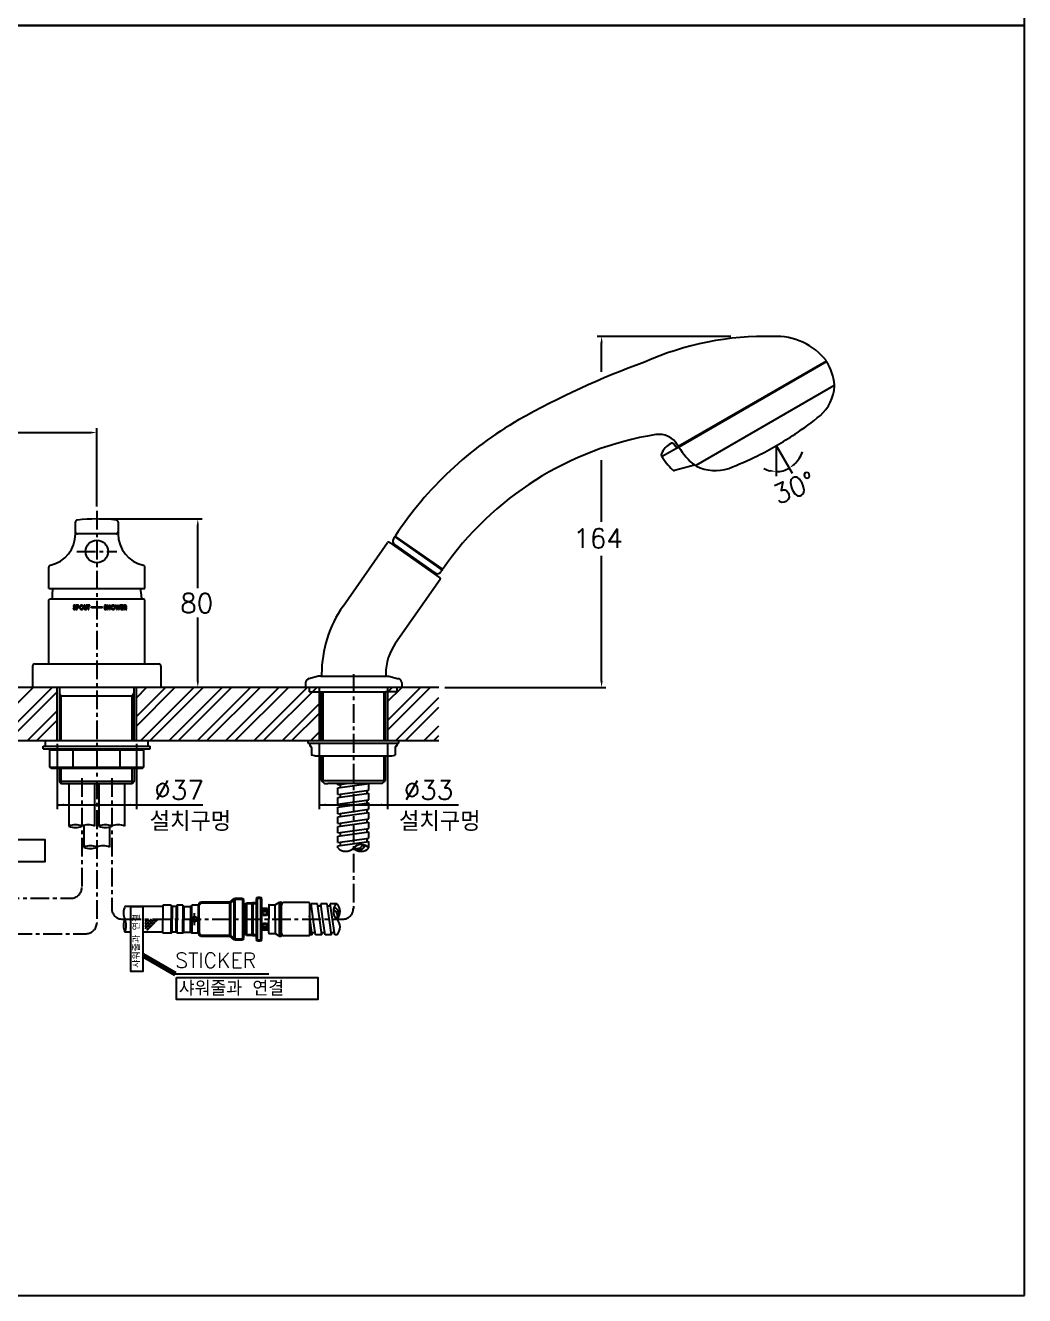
# Model space of a CAD drawing. Extents: x 50 to 890, y 50 to 1238.
# Drawn here: x 423 to 890, y 50 to 644 of the extents above; entities that cross this region are included whole.
import ezdxf

# ---------------------------------------------------------------- set-up
doc = ezdxf.new("R2010")
doc.units = 0
doc.header["$LTSCALE"] = 7
doc.header["$MEASUREMENT"] = 0
doc.linetypes.add('CENTER', pattern=[2, 1.25, -0.25, 0.25, -0.25])
doc.layers.get('0').update_dxf_attribs({"color": 2, "linetype": 'CONTINUOUS'})
for name, color, linetype in [('CL', 1, 'CENTER'), ('D', 2, 'CONTINUOUS'), ('DIM', 2, 'CONTINUOUS'), ('DWG', 7, 'CONTINUOUS')]:
    doc.layers.add(name, color=color, linetype=linetype)
doc.styles.add('GHS', font='ROMANS', dxfattribs={"bigfont": 'GHS'})
doc.dimstyles.new('STANDARD$7', dxfattribs={"dimtxt": 3.5, "dimasz": 3, "dimexe": 1, "dimexo": 0.0625, "dimgap": 1, "dimtad": 1, "dimdec": 4, "dimzin": 0, "dimdsep": 46, "dimtxsty": 'GHS', "dimcen": 1, "dimclrt": 2, "dimadec": 0, "dimazin": 0, "dimtfac": 1, "dimtdec": 4, "dimtofl": 0, "dimtmove": 0, "dimatfit": 3, "dimfxl": 0, "dimtolj": 1, "dimtzin": 0, "dimarcsym": 0})

# ---------------------------------------------------------------- blocks, each defined once
blk = doc.blocks.new('BORDER')
for p, q in [((1, 1), (0, 1)), ((0, 1), (0, 0)), ((1, 0), (1, 1)), ((0, 0), (1, 0))]:
    blk.add_line(p, q)

msp = doc.modelspace()

# ---------------------------------------------------------------- linework, layer by layer
at = {"color": 7, "linetype": 'Continuous'}
for p, q in [((446.07, 406.18), (446.07, 411.68)), ((466.07, 411.68), (466.07, 406.18)), ((465.07, 406.18), (447.07, 406.18)), ((433.57, 380.68), (433.57, 390.57)), ((478.57, 380.68), (478.57, 390.57)), ((433.57, 380.68), (478.57, 380.68)), ((433.57, 375.38), (434.07, 375.88)), ((433.57, 345.38), (433.57, 375.38)), ((434.07, 375.88), (478.07, 375.88)), ((435.17, 376.58), (435.17, 376.18)), ((476.97, 376.58), (476.97, 376.18)), ((478.57, 375.38), (478.07, 375.88)), ((478.57, 345.38), (478.57, 375.38)), ((427.07, 345.38), (485.07, 345.38)), ((426.07, 344.38), (426.07, 334.68)), ((486.07, 344.38), (486.07, 334.68)), ((616.07, 334.38), (176.07, 334.38)), ((426.07, 334.68), (426.37, 334.38)), ((437.57, 309.38), (437.57, 334.38)), ((438.57, 334.38), (438.57, 309.38)), ((473.57, 309.38), (473.57, 334.38)), ((474.57, 309.38), (474.57, 334.38)), ((486.07, 334.68), (485.77, 334.38)), ((473.57, 330.38), (438.57, 330.38)), ((616.07, 309.38), (176.07, 309.38)), ((432.07, 306.88), (432.07, 309.38)), ((480.07, 306.88), (480.07, 309.38)), ((431.07, 305.68), (431.07, 306.88)), ((431.07, 306.88), (481.07, 306.88)), ((431.07, 305.68), (481.07, 305.68)), ((434.71, 305.68), (434.13, 305.18)), ((434.13, 297.18), (434.13, 305.18)), ((434.13, 305.18), (478.01, 305.18)), ((445.39, 305.68), (445.1, 305.18)), ((445.1, 297.18), (445.1, 305.18)), ((466.75, 305.68), (467.04, 305.18)), ((467.04, 297.18), (467.04, 305.18)), ((477.44, 305.68), (478.01, 305.18)), ((478.01, 297.18), (478.01, 305.18)), ((481.07, 305.68), (481.07, 306.88)), ((434.71, 296.68), (434.13, 297.18)), ((434.13, 297.18), (478.01, 297.18)), ((445.39, 296.68), (445.1, 297.18)), ((466.75, 296.68), (467.04, 297.18)), ((477.44, 296.68), (478.01, 297.18)), ((434.71, 296.68), (477.44, 296.68)), ((438.57, 296.68), (438.57, 290.38)), ((473.57, 296.68), (473.57, 290.38)), ((438.57, 290.38), (439.57, 289.38)), ((473.57, 290.38), (438.57, 290.38)), ((472.57, 289.38), (439.57, 289.38)), ((473.57, 290.38), (472.57, 289.38))]:
    msp.add_line(p, q, dxfattribs=at)
at = {"color": 2}
for p, q in [((478.7, 223.07), (481.65, 226.02)), ((478.7, 225.89), (478.82, 226.02)), ((478.7, 224.48), (480.24, 226.02)), ((478.7, 221.65), (483.07, 226.02)), ((479.4, 220.94), (484.48, 226.02)), ((482.57, 223.19), (479.73, 226.02)), ((483.28, 223.89), (481.15, 226.02)), ((483.98, 224.6), (482.56, 226.02)), ((484.69, 225.31), (483.97, 226.02)), ((481.86, 222.48), (478.7, 225.64)), ((481.15, 221.77), (478.7, 224.23)), ((480.45, 221.06), (478.7, 222.82))]:
    msp.add_line(p, q, dxfattribs=at)
at = {"color": 7, "linetype": 'Continuous'}
msp.add_circle((456.07, 397.98), 5.25, dxfattribs=at)
for centre, radius, start, end in [((447.07, 411.68), 1, 96.30126, 180), ((456.07, 330.18), 83, 83.69874, 96.30126), ((465.07, 411.68), 1, 0, 83.69874), ((431.07, 406.18), 15, 282.63563, 0), ((447.07, 407.18), 1, 180, 270), ((465.07, 407.18), 1, 270, 0), ((481.07, 406.18), 15, 180, 257.36437), ((456.07, 376.58), 20.9, 168.6848, 180), ((456.07, 376.58), 20.9, 0, 11.3152), ((435.47, 376.18), 0.3, 180, 270), ((476.67, 376.18), 0.3, 270, 0), ((427.07, 344.38), 1, 90, 180), ((485.07, 344.38), 1, 0, 90)]:
    msp.add_arc(centre, radius, start, end, dxfattribs=at)
at = {"color": 2, "linetype": 'Continuous'}
for centre, radius, start, end in [((446.1, 262.78), 7.37, 66.17247, 114.24541), ((446.05, 276.23), 7.37, 246.17247, 294.24541), ((452.1, 262.67), 7.48, 66.5742, 113.84368), ((460.1, 262.78), 7.37, 66.17247, 114.24541), ((460.05, 276.23), 7.37, 246.17247, 294.24541), ((466.1, 262.67), 7.48, 66.5742, 113.84368), ((453.1, 252.97), 7.37, 66.17247, 114.24541), ((453.05, 266.42), 7.37, 246.17247, 294.24541), ((459.1, 252.86), 7.48, 66.5742, 113.84368), ((475.92, 228.88), 7.37, 154.79244, 202.85586), ((475.92, 223.16), 7.37, 157.14414, 205.20756), ((462.46, 222.88), 7.37, 337.14414, 25.20756)]:
    msp.add_arc(centre, radius, start, end, dxfattribs=at)
at = {"color": 7, "linetype": 'Continuous'}
for points in [[(434.35, 391.54), (434.06, 391.42), (433.82, 391.22), (433.65, 390.95), (433.58, 390.64), (433.57, 390.57)], [(478.57, 390.57), (478.57, 390.64), (478.5, 390.95), (478.33, 391.22), (478.09, 391.42), (477.79, 391.54)]]:
    msp.add_spline(points, degree=3, dxfattribs=at)
at = {"layer": 'CL'}
for p, q in [((456.07, 416.95), (456.07, 224.23)), ((446.78, 397.98), (465.37, 397.98)), ((576.07, 340.63), (576.07, 288.62)), ((576.07, 340.63), (576.07, 231.02)), ((449.07, 292.05), (449.07, 240.86)), ((463.07, 292.05), (463.07, 231.02)), ((341.07, 235.8), (444.07, 235.8)), ((468.07, 226.02), (571.07, 226.02)), ((501.82, 223.27), (501.82, 228.77)), ((221.07, 219.23), (451.07, 219.23))]:
    msp.add_line(p, q, dxfattribs=at)
for centre, start, end in [((444.07, 240.8), 270, 0), ((468.07, 231.02), 180, 270), ((571.07, 231.02), 270, 0), ((451.07, 224.23), 270, 0)]:
    msp.add_arc(centre, 5, start, end, dxfattribs=at)
at = {"layer": 'D'}
for p, q in [((409.55, 453.6), (453.07, 453.6)), ((456.07, 419.09), (456.07, 455.6)), ((457.07, 413.18), (505.31, 413.18)), ((503.31, 380.81), (503.31, 410.18)), ((445.04, 371.5), (445.06, 371.3)), ((445.38, 371.5), (445.04, 371.5)), ((445.06, 371.3), (445.12, 371.13)), ((445.11, 372.45), (445.09, 372.29)), ((445.09, 372.29), (445.11, 372.16)), ((445.16, 372.59), (445.11, 372.45)), ((445.11, 372.16), (445.15, 372.04)), ((445.12, 371.13), (445.21, 370.99)), ((445.15, 372.04), (445.22, 371.94)), ((445.25, 372.71), (445.16, 372.59)), ((445.21, 370.99), (445.32, 370.9)), ((445.22, 371.94), (445.32, 371.85)), ((445.37, 372.8), (445.25, 372.71)), ((445.32, 371.85), (445.44, 371.79)), ((445.32, 370.9), (445.46, 370.85)), ((445.51, 372.86), (445.37, 372.8)), ((445.39, 371.4), (445.38, 371.5)), ((445.42, 371.32), (445.39, 371.4)), ((445.46, 371.25), (445.42, 371.32)), ((445.44, 371.79), (445.58, 371.74)), ((445.45, 372.31), (445.46, 372.38)), ((445.46, 372.25), (445.45, 372.31)), ((445.46, 372.38), (445.48, 372.43)), ((445.48, 372.2), (445.46, 372.25)), ((445.51, 371.21), (445.46, 371.25)), ((445.46, 370.85), (445.63, 370.83)), ((445.48, 372.43), (445.51, 372.48)), ((445.52, 372.16), (445.48, 372.2)), ((445.66, 372.88), (445.51, 372.86)), ((445.51, 372.48), (445.56, 372.51)), ((445.57, 371.18), (445.51, 371.21)), ((445.57, 372.13), (445.52, 372.16)), ((445.56, 372.51), (445.61, 372.53)), ((445.63, 372.11), (445.57, 372.13)), ((445.63, 371.17), (445.57, 371.18)), ((445.58, 371.74), (445.68, 371.71)), ((445.61, 372.53), (445.66, 372.53)), ((445.71, 372.09), (445.63, 372.11)), ((445.7, 371.18), (445.63, 371.17)), ((445.63, 370.83), (445.81, 370.85)), ((445.82, 372.86), (445.66, 372.88)), ((445.66, 372.53), (445.71, 372.53)), ((445.68, 371.71), (445.77, 371.67)), ((445.77, 371.2), (445.7, 371.18)), ((445.71, 372.53), (445.75, 372.5)), ((445.88, 372.03), (445.71, 372.09)), ((445.75, 372.5), (445.79, 372.47)), ((445.77, 371.67), (445.83, 371.63)), ((445.82, 371.25), (445.77, 371.2)), ((445.79, 372.47), (445.83, 372.42)), ((445.81, 370.85), (445.96, 370.9)), ((445.95, 372.81), (445.82, 372.86)), ((445.86, 371.3), (445.82, 371.25)), ((445.83, 372.42), (445.85, 372.35)), ((445.83, 371.63), (445.87, 371.58)), ((445.85, 372.35), (445.87, 372.28)), ((445.89, 371.37), (445.86, 371.3)), ((445.87, 372.28), (446.21, 372.28)), ((445.87, 371.58), (445.89, 371.52)), ((446.03, 371.95), (445.88, 372.03)), ((445.89, 371.52), (445.9, 371.45)), ((445.9, 371.45), (445.89, 371.37)), ((446.06, 372.73), (445.95, 372.81)), ((445.96, 370.9), (446.08, 371)), ((446.13, 371.85), (446.03, 371.95)), ((446.14, 372.61), (446.06, 372.73)), ((446.08, 371), (446.18, 371.13)), ((446.2, 371.74), (446.13, 371.85)), ((446.19, 372.46), (446.14, 372.61)), ((446.18, 371.13), (446.24, 371.28)), ((446.21, 372.28), (446.19, 372.46)), ((446.24, 371.61), (446.2, 371.74)), ((446.26, 371.47), (446.24, 371.61)), ((446.24, 371.28), (446.26, 371.47)), ((446.5, 372.85), (446.5, 370.86)), ((447.09, 372.85), (446.5, 372.85)), ((446.5, 370.86), (446.86, 370.86)), ((446.86, 372.5), (447.03, 372.5)), ((446.86, 371.96), (446.86, 372.5)), ((447.01, 371.96), (446.86, 371.96)), ((446.86, 370.86), (446.86, 371.62)), ((446.86, 371.62), (447.03, 371.62)), ((447.12, 371.97), (447.01, 371.96)), ((447.03, 372.5), (447.13, 372.49)), ((447.03, 371.62), (447.24, 371.64)), ((447.28, 372.83), (447.09, 372.85)), ((447.2, 371.99), (447.12, 371.97)), ((447.13, 372.49), (447.21, 372.47)), ((447.27, 372.02), (447.2, 371.99)), ((447.21, 372.47), (447.27, 372.44)), ((447.24, 371.64), (447.42, 371.7)), ((447.27, 372.44), (447.33, 372.39)), ((447.33, 372.07), (447.27, 372.02)), ((447.44, 372.77), (447.28, 372.83)), ((447.33, 372.39), (447.36, 372.32)), ((447.36, 372.14), (447.33, 372.07)), ((447.36, 372.32), (447.37, 372.23)), ((447.37, 372.23), (447.36, 372.14)), ((447.42, 371.7), (447.56, 371.8)), ((447.57, 372.68), (447.44, 372.77)), ((447.56, 371.8), (447.66, 371.93)), ((447.67, 372.56), (447.57, 372.68)), ((447.66, 371.93), (447.72, 372.08)), ((447.72, 372.41), (447.67, 372.56)), ((447.74, 372.25), (447.72, 372.41)), ((447.72, 372.08), (447.74, 372.25)), ((447.99, 372.12), (447.95, 371.85)), ((447.95, 371.85), (447.99, 371.59)), ((448.08, 372.35), (447.99, 372.12)), ((447.99, 371.59), (448.08, 371.36)), ((448.24, 372.56), (448.08, 372.35)), ((448.08, 371.36), (448.24, 371.15)), ((448.45, 372.73), (448.24, 372.56)), ((448.24, 371.15), (448.45, 370.98)), ((448.28, 371.85), (448.3, 372.04)), ((448.3, 371.67), (448.28, 371.85)), ((448.3, 372.04), (448.36, 372.2)), ((448.36, 371.51), (448.3, 371.67)), ((448.36, 372.2), (448.46, 372.34)), ((448.46, 371.37), (448.36, 371.51)), ((448.68, 372.83), (448.45, 372.73)), ((448.45, 370.98), (448.68, 370.88)), ((448.46, 372.34), (448.6, 372.45)), ((448.6, 371.25), (448.46, 371.37)), ((448.6, 372.45), (448.76, 372.52)), ((448.76, 371.18), (448.6, 371.25)), ((448.95, 372.86), (448.68, 372.83)), ((448.68, 370.88), (448.95, 370.84)), ((448.76, 372.52), (448.95, 372.55)), ((448.95, 371.16), (448.76, 371.18)), ((449.21, 372.83), (448.95, 372.86)), ((448.95, 372.55), (449.13, 372.52)), ((449.13, 371.18), (448.95, 371.16)), ((448.95, 370.84), (449.21, 370.88)), ((449.13, 372.52), (449.29, 372.45)), ((449.29, 371.25), (449.13, 371.18)), ((449.44, 372.73), (449.21, 372.83)), ((449.21, 370.88), (449.44, 370.98)), ((449.29, 372.45), (449.43, 372.34)), ((449.43, 371.37), (449.29, 371.25)), ((449.43, 372.34), (449.53, 372.2)), ((449.53, 371.51), (449.43, 371.37)), ((449.65, 372.56), (449.44, 372.73)), ((449.44, 370.98), (449.65, 371.15)), ((449.53, 372.2), (449.6, 372.04)), ((449.6, 371.67), (449.53, 371.51)), ((449.6, 372.04), (449.62, 371.85)), ((449.62, 371.85), (449.6, 371.67)), ((449.81, 372.35), (449.65, 372.56)), ((449.65, 371.15), (449.81, 371.36)), ((449.91, 372.12), (449.81, 372.35)), ((449.81, 371.36), (449.91, 371.59)), ((449.94, 371.85), (449.91, 372.12)), ((449.91, 371.59), (449.94, 371.85)), ((450.58, 372.85), (450.21, 372.85)), ((450.21, 372.85), (450.21, 371.5)), ((450.21, 371.5), (450.23, 371.29)), ((450.23, 371.29), (450.29, 371.12)), ((450.29, 371.12), (450.4, 370.99)), ((450.4, 370.99), (450.53, 370.9)), ((450.53, 370.9), (450.69, 370.84)), ((450.58, 371.55), (450.58, 372.85)), ((450.59, 371.43), (450.58, 371.55)), ((450.61, 371.33), (450.59, 371.43)), ((450.65, 371.26), (450.61, 371.33)), ((450.7, 371.22), (450.65, 371.26)), ((450.69, 370.84), (450.88, 370.82)), ((450.78, 371.19), (450.7, 371.22)), ((450.88, 371.19), (450.78, 371.19)), ((450.96, 371.19), (450.88, 371.19)), ((450.88, 370.82), (451.05, 370.84)), ((451.03, 371.22), (450.96, 371.19)), ((451.08, 371.26), (451.03, 371.22)), ((451.05, 370.84), (451.2, 370.9)), ((451.11, 371.33), (451.08, 371.26)), ((451.14, 371.43), (451.11, 371.33)), ((451.14, 372.85), (451.14, 371.55)), ((451.52, 372.85), (451.14, 372.85)), ((451.14, 371.55), (451.14, 371.43)), ((451.2, 370.9), (451.33, 370.99)), ((451.33, 370.99), (451.43, 371.12)), ((451.43, 371.12), (451.49, 371.29)), ((451.49, 371.29), (451.52, 371.5)), ((451.52, 371.5), (451.52, 372.85)), ((452.77, 372.85), (451.69, 372.85)), ((451.69, 372.85), (451.69, 372.49)), ((451.69, 372.49), (452.05, 372.49)), ((452.05, 372.49), (452.05, 370.86)), ((452.05, 370.86), (452.42, 370.86)), ((452.42, 370.86), (452.42, 372.49)), ((452.42, 372.49), (452.77, 372.49)), ((452.77, 372.49), (452.77, 372.85)), ((453.38, 371.92), (453.41, 372.04)), ((453.41, 371.8), (453.38, 371.92)), ((453.41, 372.04), (453.5, 372.13)), ((453.5, 371.71), (453.41, 371.8)), ((453.5, 372.13), (453.62, 372.17)), ((453.62, 371.68), (453.5, 371.71)), ((453.62, 372.17), (458.52, 372.17)), ((458.52, 371.68), (453.62, 371.68)), ((458.52, 372.17), (458.65, 372.13)), ((458.65, 371.71), (458.52, 371.68)), ((458.65, 372.13), (458.73, 372.04)), ((458.73, 371.8), (458.65, 371.71)), ((458.73, 372.04), (458.77, 371.92)), ((458.77, 371.92), (458.73, 371.8)), ((459.89, 371.5), (459.54, 371.5)), ((459.54, 371.5), (459.56, 371.3)), ((459.56, 371.3), (459.62, 371.13)), ((459.61, 372.45), (459.6, 372.29)), ((459.6, 372.29), (459.61, 372.16)), ((459.67, 372.59), (459.61, 372.45)), ((459.61, 372.16), (459.65, 372.04)), ((459.62, 371.13), (459.71, 370.99)), ((459.65, 372.04), (459.72, 371.94)), ((459.75, 372.71), (459.67, 372.59)), ((459.71, 370.99), (459.83, 370.9)), ((459.72, 371.94), (459.82, 371.85)), ((459.87, 372.8), (459.75, 372.71)), ((459.82, 371.85), (459.94, 371.79)), ((459.83, 370.9), (459.97, 370.85)), ((460.01, 372.86), (459.87, 372.8)), ((459.89, 371.4), (459.89, 371.5)), ((459.92, 371.32), (459.89, 371.4)), ((459.96, 371.25), (459.92, 371.32)), ((459.94, 371.79), (460.08, 371.74)), ((459.96, 372.38), (459.98, 372.43)), ((459.96, 372.31), (459.96, 372.38)), ((459.96, 372.25), (459.96, 372.31)), ((459.99, 372.2), (459.96, 372.25)), ((460.01, 371.21), (459.96, 371.25)), ((459.97, 370.85), (460.14, 370.83)), ((459.98, 372.43), (460.02, 372.48)), ((460.03, 372.16), (459.99, 372.2)), ((460.17, 372.88), (460.01, 372.86)), ((460.07, 371.18), (460.01, 371.21)), ((460.02, 372.48), (460.06, 372.51)), ((460.07, 372.13), (460.03, 372.16)), ((460.06, 372.51), (460.11, 372.53)), ((460.13, 372.11), (460.07, 372.13)), ((460.14, 371.17), (460.07, 371.18)), ((460.08, 371.74), (460.19, 371.71)), ((460.11, 372.53), (460.16, 372.53)), ((460.21, 372.09), (460.13, 372.11)), ((460.21, 371.18), (460.14, 371.17)), ((460.14, 370.83), (460.31, 370.85)), ((460.16, 372.53), (460.21, 372.53)), ((460.32, 372.86), (460.17, 372.88)), ((460.19, 371.71), (460.27, 371.67)), ((460.21, 372.53), (460.25, 372.5)), ((460.39, 372.03), (460.21, 372.09)), ((460.27, 371.2), (460.21, 371.18)), ((460.25, 372.5), (460.29, 372.47)), ((460.27, 371.67), (460.33, 371.63)), ((460.32, 371.25), (460.27, 371.2)), ((460.29, 372.47), (460.33, 372.42)), ((460.31, 370.85), (460.46, 370.9)), ((460.45, 372.81), (460.32, 372.86)), ((460.36, 371.3), (460.32, 371.25)), ((460.33, 372.42), (460.36, 372.35)), ((460.33, 371.63), (460.37, 371.58)), ((460.36, 372.35), (460.37, 372.28)), ((460.39, 371.37), (460.36, 371.3)), ((460.37, 372.28), (460.71, 372.28)), ((460.37, 371.58), (460.39, 371.52)), ((460.53, 371.95), (460.39, 372.03)), ((460.39, 371.52), (460.4, 371.45)), ((460.4, 371.45), (460.39, 371.37)), ((460.56, 372.73), (460.45, 372.81)), ((460.46, 370.9), (460.58, 371)), ((460.64, 371.85), (460.53, 371.95)), ((460.64, 372.61), (460.56, 372.73)), ((460.58, 371), (460.68, 371.13)), ((460.69, 372.46), (460.64, 372.61)), ((460.7, 371.74), (460.64, 371.85)), ((460.68, 371.13), (460.74, 371.28)), ((460.71, 372.28), (460.69, 372.46)), ((460.74, 371.61), (460.7, 371.74)), ((460.76, 371.47), (460.74, 371.61)), ((460.74, 371.28), (460.76, 371.47)), ((461.01, 372.83), (461.01, 370.88)), ((461.35, 372.83), (461.01, 372.83)), ((461.01, 370.88), (461.35, 370.88)), ((461.35, 372.03), (461.35, 372.83)), ((462.06, 372.03), (461.35, 372.03)), ((461.35, 371.69), (462.06, 371.69)), ((461.35, 370.88), (461.35, 371.69)), ((462.06, 372.83), (462.06, 372.03)), ((462.4, 372.83), (462.06, 372.83)), ((462.06, 371.69), (462.06, 370.88)), ((462.06, 370.88), (462.4, 370.88)), ((462.4, 370.88), (462.4, 372.83)), ((462.73, 372.12), (462.7, 371.85)), ((462.7, 371.85), (462.73, 371.59)), ((462.83, 372.35), (462.73, 372.12)), ((462.73, 371.59), (462.83, 371.36)), ((462.99, 372.56), (462.83, 372.35)), ((462.83, 371.36), (462.99, 371.15)), ((463.2, 372.73), (462.99, 372.56)), ((462.99, 371.15), (463.2, 370.98)), ((463.02, 371.85), (463.04, 372.04)), ((463.04, 371.67), (463.02, 371.85)), ((463.04, 372.04), (463.11, 372.2)), ((463.11, 371.51), (463.04, 371.67)), ((463.11, 372.2), (463.21, 372.34)), ((463.21, 371.37), (463.11, 371.51)), ((463.43, 372.83), (463.2, 372.73)), ((463.2, 370.98), (463.43, 370.88)), ((463.21, 372.34), (463.35, 372.45)), ((463.35, 371.25), (463.21, 371.37)), ((463.35, 372.45), (463.51, 372.52)), ((463.51, 371.18), (463.35, 371.25)), ((463.69, 372.86), (463.43, 372.83)), ((463.43, 370.88), (463.69, 370.84)), ((463.51, 372.52), (463.69, 372.55)), ((463.69, 371.16), (463.51, 371.18)), ((463.96, 372.83), (463.69, 372.86)), ((463.69, 372.55), (463.88, 372.52)), ((463.88, 371.18), (463.69, 371.16)), ((463.69, 370.84), (463.96, 370.88)), ((463.88, 372.52), (464.04, 372.45)), ((464.04, 371.25), (463.88, 371.18)), ((464.19, 372.73), (463.96, 372.83)), ((463.96, 370.88), (464.19, 370.98)), ((464.04, 372.45), (464.18, 372.34)), ((464.18, 371.37), (464.04, 371.25)), ((464.18, 372.34), (464.28, 372.2)), ((464.28, 371.51), (464.18, 371.37)), ((464.4, 372.56), (464.19, 372.73)), ((464.19, 370.98), (464.4, 371.15)), ((464.28, 372.2), (464.35, 372.04)), ((464.35, 371.67), (464.28, 371.51)), ((464.35, 372.04), (464.37, 371.85)), ((464.37, 371.85), (464.35, 371.67)), ((464.56, 372.35), (464.4, 372.56)), ((464.4, 371.15), (464.56, 371.36)), ((464.65, 372.12), (464.56, 372.35)), ((464.56, 371.36), (464.65, 371.59)), ((464.69, 371.85), (464.65, 372.12)), ((464.65, 371.59), (464.69, 371.85)), ((464.75, 372.85), (465.35, 370.86)), ((465.13, 372.85), (464.75, 372.85)), ((465.5, 371.53), (465.13, 372.85)), ((465.35, 370.86), (465.67, 370.86)), ((465.84, 372.85), (465.5, 371.53)), ((465.67, 370.86), (465.98, 372.11)), ((466.12, 372.85), (465.84, 372.85)), ((465.98, 372.11), (466.28, 370.86)), ((466.45, 371.53), (466.12, 372.85)), ((466.28, 370.86), (466.6, 370.86)), ((466.83, 372.85), (466.45, 371.53)), ((466.6, 370.86), (467.21, 372.85)), ((467.21, 372.85), (466.83, 372.85)), ((468.42, 372.85), (467.33, 372.85)), ((467.33, 372.85), (467.33, 370.86)), ((467.33, 370.86), (468.42, 370.86)), ((467.7, 372.5), (468.42, 372.5)), ((467.7, 372.03), (467.7, 372.5)), ((468.42, 372.03), (467.7, 372.03)), ((467.7, 371.69), (468.42, 371.69)), ((467.7, 371.21), (467.7, 371.69)), ((468.42, 371.21), (467.7, 371.21)), ((468.42, 372.5), (468.42, 372.85)), ((468.42, 371.69), (468.42, 372.03)), ((468.42, 370.86), (468.42, 371.21)), ((468.69, 372.85), (468.69, 370.86)), ((469.32, 372.85), (468.69, 372.85)), ((468.69, 370.86), (469.06, 370.86)), ((469.06, 371.87), (469.06, 372.49)), ((469.06, 372.49), (469.23, 372.49)), ((469.15, 371.87), (469.06, 371.87)), ((469.06, 371.63), (469.62, 370.86)), ((469.06, 370.86), (469.06, 371.63)), ((469.32, 371.87), (469.15, 371.87)), ((469.23, 372.49), (469.37, 372.49)), ((469.53, 372.83), (469.32, 372.85)), ((469.45, 371.9), (469.32, 371.87)), ((469.37, 372.49), (469.48, 372.46)), ((469.54, 371.94), (469.45, 371.9)), ((469.48, 372.46), (469.57, 372.42)), ((469.71, 372.77), (469.53, 372.83)), ((469.61, 372.01), (469.54, 371.94)), ((469.54, 371.59), (469.67, 371.63)), ((470.09, 370.86), (469.54, 371.59)), ((469.57, 372.42), (469.62, 372.37)), ((469.66, 372.09), (469.61, 372.01)), ((469.62, 372.37), (469.66, 372.29)), ((469.62, 370.86), (470.09, 370.86)), ((469.66, 372.29), (469.67, 372.19)), ((469.67, 372.19), (469.66, 372.09)), ((469.67, 371.63), (469.79, 371.69)), ((469.85, 372.67), (469.71, 372.77)), ((469.79, 371.69), (469.89, 371.79)), ((469.96, 372.54), (469.85, 372.67)), ((469.89, 371.79), (469.97, 371.91)), ((470.02, 372.38), (469.96, 372.54)), ((469.97, 371.91), (470.02, 372.04)), ((470.04, 372.18), (470.02, 372.38)), ((470.02, 372.04), (470.04, 372.18)), ((503.31, 337.38), (503.31, 367.04)), ((401.35, 309.38), (426.35, 334.38)), ((410.18, 309.38), (435.18, 334.38)), ((474.57, 316.32), (492.64, 334.38)), ((474.57, 320.74), (488.22, 334.38)), ((474.57, 329.57), (479.38, 334.38)), ((474.57, 333.99), (474.96, 334.38)), ((476.48, 309.38), (501.48, 334.38)), ((480.89, 309.38), (505.89, 334.38)), ((489.73, 309.38), (514.73, 334.38)), ((494.15, 309.38), (519.15, 334.38)), ((502.99, 309.38), (527.99, 334.38)), ((507.41, 309.38), (532.41, 334.38)), ((516.25, 309.38), (541.25, 334.38)), ((520.67, 309.38), (545.67, 334.38)), ((529.51, 309.38), (554.51, 334.38)), ((533.93, 309.38), (558.93, 334.38)), ((592.07, 314.49), (611.96, 334.38)), ((592.07, 318.91), (607.54, 334.38)), ((592.07, 327.75), (598.7, 334.38)), ((592.07, 332.17), (594.28, 334.38)), ((414.6, 309.38), (437.57, 332.35)), ((439.47, 330.38), (438.57, 331.94)), ((439.47, 309.38), (439.47, 330.38)), ((472.67, 330.38), (473.57, 331.94)), ((472.67, 309.38), (472.67, 330.38)), ((561.77, 332.38), (561.77, 309.38)), ((590.37, 332.38), (590.37, 309.38)), ((595.8, 309.38), (616.07, 329.65)), ((423.44, 309.38), (437.57, 323.51)), ((542.77, 309.38), (560.07, 326.69)), ((547.19, 309.38), (560.07, 322.27)), ((600.22, 309.38), (616.07, 325.23)), ((427.86, 309.38), (437.57, 319.09)), ((609.06, 309.38), (616.07, 316.39)), ((436.7, 309.38), (437.57, 310.25)), ((556.02, 309.38), (560.07, 313.43)), ((613.48, 309.38), (616.07, 311.98)), ((437.57, 308.05), (437.57, 277.54)), ((474.57, 308.05), (474.57, 277.54)), ((560.07, 308.05), (560.07, 277.54)), ((592.07, 308.05), (592.07, 277.54)), ((561.77, 302.38), (561.77, 290.25)), ((590.37, 302.38), (590.37, 290.25)), ((439.47, 289.48), (439.47, 296.68)), ((472.67, 289.48), (472.67, 296.68)), ((437.48, 279.54), (505.67, 279.54)), ((559.98, 279.54), (625.24, 279.54)), ((492.65, 200.45), (536.49, 200.45))]:
    msp.add_line(p, q, dxfattribs=at)
for points in [[(365.55, 263.23), (431.73, 263.23), (431.73, 252.88), (365.55, 252.88)], [(493.28, 198.8), (559.46, 198.8), (559.46, 188.45), (493.28, 188.45)]]:
    msp.add_lwpolyline(points, close=True, dxfattribs=at)
for centre, radius, start, end in [((572.45, 262.69), 4.92, 222.57961, 317.42039), ((579.7, 256.03), 4.92, 42.57961, 137.42039), ((577.54, 262.43), 3.41, 244.46182, 332.72058), ((578.43, 261.74), 3.35, 225.29341, 339.73971), ((579.7, 262.69), 4.92, 222.57961, 317.42039), ((571.65, 229.65), 4.92, 132.57961, 227.42039), ((564.99, 229.65), 4.92, 312.57961, 47.42039), ((565.24, 227.49), 3.41, 334.46182, 62.72058), ((565.94, 228.38), 3.35, 315.29341, 69.73971), ((564.99, 222.4), 4.92, 312.57961, 47.42039)]:
    msp.add_arc(centre, radius, start, end, dxfattribs=at)
for points in [[(453.07, 454.1), (453.07, 453.1), (456.07, 453.6)], [(502.81, 410.18), (503.81, 410.18), (503.31, 413.18)], [(502.81, 337.38), (503.81, 337.38), (503.31, 334.38)], [(440.57, 280.04), (440.57, 279.04), (437.57, 279.54)], [(471.57, 280.04), (471.57, 279.04), (474.57, 279.54)], [(563.07, 280.04), (563.07, 279.04), (560.07, 279.54)], [(589.07, 280.04), (589.07, 279.04), (592.07, 279.54)]]:
    msp.add_solid(points, dxfattribs=at)
at = {"layer": 'DIM', "linetype": 'Continuous'}
for p, q in [((752.57, 498.58), (690.17, 498.58)), ((692.17, 481.97), (692.17, 495.58)), ((773.87, 447.54), (773.87, 433.23)), ((773.87, 447.54), (781.33, 434.61)), ((692.17, 411.82), (692.17, 440.69)), ((692.17, 337.38), (692.17, 395.87)), ((618.83, 334.38), (694.17, 334.38))]:
    msp.add_line(p, q, dxfattribs=at)
at = {"layer": 'DIM', "color": 7, "linetype": 'ByBlock'}
for p, q in [((797.52, 486.83), (728.24, 446.83)), ((800.97, 475.66), (736.19, 438.26)), ((728.24, 446.83), (720.44, 442.33)), ((727.37, 446.33), (725.73, 448.29)), ((728.04, 447.18), (727.71, 447.75)), ((735.67, 438.42), (726.28, 435.91)), ((595.37, 401.18), (614.24, 387.96))]:
    msp.add_line(p, q, dxfattribs=at)
at = {"layer": 'DIM', "color": 2, "linetype": 'ByBlock'}
msp.add_line((617.53, 389.34), (617.47, 389.11), dxfattribs=at)
at = {"layer": 'DIM', "color": 7, "linetype": 'ByBlock'}
for centre, radius, start, end in [((769.01, 358.58), 140, 88.62196, 113.92549), ((773.79, 468.57), 30, 38.32752, 92.6899), ((849.31, 110.77), 400, 110.04101, 119.33076), ((771.36, 472.15), 30, 7.29731, 29.30728), ((781.16, 476.49), 20, 311.72393, 356.3179), ((800.82, 475.22), 0.3, 356.3179, 120), ((800.82, 475.92), 0.3, 300, 7.29731), ((737.82, 311.95), 170, 119.78419, 146.72629), ((694.02, 586.1), 160, 303.65344, 308.88773), ((741.36, 304.54), 150, 99.16895, 145.41026), ((719.05, 442.75), 10, 30, 99.16895), ((694.02, 586.1), 160, 300, 303.65344), ((729.35, 439.79), 10, 119.17338, 157.2164), ((724.96, 447.65), 1, 40, 119.17338), ((754.04, 462.14), 30, 210.69272, 232.70269), ((694.02, 586.1), 160, 296.34656, 300), ((721.05, 443.28), 1, 157.2164, 209.78389), ((746.22, 457.68), 30, 209.78389, 225.84591), ((694.02, 586.1), 160, 291.11227, 296.34656), ((726.02, 436.87), 1, 225.84591, 285), ((736.04, 438.52), 0.3, 232.70269, 300), ((736.64, 438.17), 0.3, 120, 243.6821), ((745.38, 455.83), 20, 243.6821, 288.27607), ((737.82, 311.95), 170, 146.89453, 147.25628), ((595.56, 405), 0.25, 233.48443, 60.13639), ((596.51, 402.82), 2, 147.25628, 235), ((595.48, 400.06), 0.853, 50.19325, 123.21474), ((613.26, 387.61), 0.853, 346.78526, 59.80675), ((615.39, 389.6), 2, 235, 325.97033), ((741.36, 304.54), 150, 145.60123, 145.97033), ((617.72, 389.49), 0.25, 54.49592, 236.51557)]:
    msp.add_arc(centre, radius, start, end, dxfattribs=at)
at = {"layer": 'DIM', "linetype": 'Continuous'}
for centre, radius, start, end in [((770.01, 451.05), 17.41, 315.19927, 338.28573), ((773.87, 447.54), 12.19, 241.72234, 255.86117), ((773.87, 447.54), 12.19, 270, 300)]:
    msp.add_arc(centre, radius, start, end, dxfattribs=at)
for points in [[(691.67, 495.58), (692.67, 495.58), (692.17, 498.58)], [(770.95, 436.21), (770.83, 435.22), (773.87, 435.35)], [(782.66, 438.39), (782.06, 439.19), (779.96, 436.98)], [(691.67, 337.38), (692.67, 337.38), (692.17, 334.38)]]:
    msp.add_solid(points, dxfattribs=at)
at = {"layer": 'DWG'}
for p, q in [((728.04, 447.18), (797.32, 487.18)), ((728.04, 447.18), (729.77, 448.18)), ((595.41, 404.8), (617.59, 389.28)), ((617.87, 389.69), (595.69, 405.22)), ((571.26, 372.46), (592.09, 402.21)), ((592.79, 402.33), (616.54, 385.7)), ((593.2, 402.05), (593.26, 402)), ((593.2, 402.05), (593.26, 402)), ((595.12, 400.83), (594.59, 401.2)), ((614.1, 387.53), (614.63, 387.16)), ((595.84, 355.25), (616.67, 385)), ((616.13, 385.99), (616.07, 386.03)), ((616.13, 385.99), (616.07, 386.03)), ((559.72, 339.63), (555.23, 338.48)), ((560.92, 339.63), (559.72, 339.63)), ((560.92, 339.63), (591.22, 339.63)), ((561.22, 340.63), (561.22, 339.63)), ((591.22, 340.63), (591.22, 339.63)), ((591.22, 340.63), (591.22, 339.63)), ((591.52, 339.63), (591.22, 339.63)), ((591.52, 339.63), (592.72, 339.63)), ((592.72, 339.63), (597.22, 338.48)), ((553.72, 336.54), (553.72, 334.38)), ((555.57, 332.38), (555.57, 334.38)), ((560.07, 334.38), (560.07, 309.38)), ((592.07, 334.38), (592.07, 309.38)), ((596.57, 332.38), (596.57, 334.38)), ((598.72, 336.54), (598.72, 334.38)), ((555.57, 332.38), (591.07, 332.38)), ((561.07, 332.38), (561.07, 309.38)), ((596.57, 332.38), (591.07, 332.38)), ((591.07, 309.38), (591.07, 332.38)), ((554.78, 309.38), (554.78, 308.38)), ((561.77, 309.38), (554.78, 309.38)), ((597.37, 309.38), (590.37, 309.38)), ((597.37, 308.38), (597.37, 309.38)), ((554.78, 308.38), (590.37, 308.38)), ((555.78, 308.38), (555.78, 306.88)), ((555.78, 306.88), (556.03, 306.88)), ((556.53, 306.38), (556.53, 302.78)), ((590.37, 308.38), (597.37, 308.38)), ((595.62, 306.38), (595.62, 302.78)), ((596.37, 306.88), (596.12, 306.88)), ((596.37, 308.38), (596.37, 306.88)), ((558.03, 302.38), (556.53, 302.78)), ((558.03, 302.38), (590.37, 302.38)), ((561.07, 302.38), (561.07, 290.95)), ((590.37, 302.38), (594.12, 302.38)), ((591.07, 290.95), (591.07, 302.38)), ((594.12, 302.38), (595.62, 302.78)), ((443.07, 289.38), (443.07, 269.49)), ((455.07, 289.38), (455.07, 269.49)), ((457.07, 289.38), (457.07, 269.49)), ((469.07, 289.38), (469.07, 269.49)), ((469.07, 289.38), (469.07, 269.49)), ((561.07, 290.95), (562.57, 289.45)), ((561.07, 290.95), (591.07, 290.95)), ((562.57, 289.45), (564.07, 289.45)), ((588.07, 289.45), (564.07, 289.45)), ((568.82, 288.89), (568.82, 289.45)), ((568.82, 287.41), (583.32, 289.45)), ((568.82, 288.89), (572.79, 289.45)), ((568.82, 284.38), (568.82, 287.41)), ((568.82, 284.38), (583.32, 286.42)), ((569.82, 289.06), (569.82, 287.55)), ((582.32, 289.45), (582.32, 289.31)), ((582.32, 286.31), (582.32, 284.8)), ((583.32, 286.42), (583.32, 289.45)), ((589.57, 289.45), (588.07, 289.45)), ((589.57, 289.45), (591.07, 290.95)), ((568.82, 282.9), (583.32, 284.94)), ((568.82, 279.87), (568.82, 282.9)), ((568.82, 279.87), (583.32, 281.91)), ((568.82, 278.39), (583.32, 280.43)), ((569.82, 284.55), (569.82, 283.04)), ((569.82, 280.04), (569.82, 278.53)), ((582.32, 281.8), (582.32, 280.29)), ((583.32, 281.91), (583.32, 284.94)), ((583.32, 277.4), (583.32, 280.43)), ((568.82, 275.36), (568.82, 278.39)), ((568.82, 275.36), (583.32, 277.4)), ((568.82, 273.88), (583.32, 275.92)), ((568.82, 270.85), (568.82, 273.88)), ((569.82, 275.53), (569.82, 274.02)), ((582.32, 277.29), (582.32, 275.78)), ((583.32, 272.89), (583.32, 275.92)), ((450.07, 269.88), (450.07, 259.68)), ((462.07, 269.15), (462.07, 259.68)), ((462.07, 269.15), (462.07, 259.68)), ((568.82, 270.85), (583.32, 272.89)), ((568.82, 269.37), (583.32, 271.41)), ((568.82, 266.34), (568.82, 269.37)), ((568.82, 266.34), (583.32, 268.38)), ((569.82, 271.02), (569.82, 269.51)), ((582.32, 272.78), (582.32, 271.27)), ((582.32, 268.27), (582.32, 266.76)), ((583.32, 268.38), (583.32, 271.41)), ((568.82, 264.86), (583.32, 266.9)), ((568.82, 261.83), (568.82, 264.86)), ((568.82, 261.83), (583.32, 263.87)), ((568.82, 260.35), (583.32, 262.39)), ((569.82, 266.51), (569.82, 265)), ((569.82, 262), (569.82, 260.49)), ((582.32, 263.76), (582.32, 262.25)), ((583.32, 263.87), (583.32, 266.9)), ((583.32, 259.36), (583.32, 262.39)), ((568.82, 259.36), (568.82, 260.35)), ((486.96, 232.02), (469.25, 232.02)), ((486.96, 232.52), (486.96, 226.02)), ((490.79, 232.52), (486.96, 232.52)), ((490.79, 232.52), (490.79, 226.02)), ((490.79, 232.52), (491.29, 232.02)), ((491.29, 232.02), (491.29, 226.02)), ((493.13, 232.02), (491.29, 232.02)), ((493.63, 232.52), (493.13, 232.02)), ((493.13, 232.02), (493.13, 226.02)), ((493.63, 232.52), (493.63, 226.02)), ((496.29, 232.52), (493.63, 232.52)), ((496.29, 232.52), (496.29, 226.02)), ((496.29, 232.52), (496.79, 232.02)), ((496.79, 232.02), (496.79, 226.02)), ((496.79, 232.02), (499.96, 232.02)), ((499.96, 232.02), (500.46, 232.52)), ((499.96, 232.02), (499.96, 226.02)), ((500.46, 226.02), (500.46, 232.52)), ((503.46, 232.52), (500.46, 232.52)), ((503.46, 232.52), (503.46, 226.02)), ((503.96, 226.02), (503.96, 232.77)), ((536.46, 232.47), (536.46, 226.02)), ((536.76, 232.77), (539.46, 232.77)), ((539.46, 232.77), (541.46, 234.02)), ((539.46, 226.02), (539.46, 232.77)), ((541.46, 234.02), (542.16, 234.02)), ((541.46, 218.02), (541.46, 234.02)), ((542.46, 218.32), (542.46, 233.72)), ((542.46, 219.27), (542.46, 232.77)), ((555.34, 233.77), (543.46, 233.77)), ((555.59, 233.52), (555.59, 218.52)), ((555.59, 232.27), (556.41, 232.27)), ((557.29, 226.02), (556.27, 233.27)), ((559.3, 233.27), (556.27, 233.27)), ((559.3, 233.27), (556.27, 233.27)), ((556.73, 233.27), (556.27, 233.27)), ((561.34, 218.77), (559.3, 233.27)), ((559.44, 232.27), (560.92, 232.27)), ((563.81, 233.27), (560.78, 233.27)), ((561.8, 226.02), (560.78, 233.27)), ((565.85, 218.77), (563.81, 233.27)), ((563.91, 232.27), (565.43, 232.27)), ((568.32, 233.27), (565.29, 233.27)), ((568.32, 233.27), (565.29, 233.27)), ((567.33, 218.77), (565.29, 233.27)), ((567.33, 218.77), (565.29, 233.27)), ((486.96, 219.52), (486.96, 226.02)), ((490.79, 219.52), (490.79, 226.02)), ((491.29, 220.02), (491.29, 226.02)), ((493.13, 220.02), (493.13, 226.02)), ((493.63, 219.52), (493.63, 226.02)), ((496.29, 219.52), (496.29, 226.02)), ((496.79, 220.02), (496.79, 226.02)), ((499.96, 220.02), (499.96, 226.02)), ((500.46, 226.02), (500.46, 219.52)), ((503.96, 230.27), (503.46, 230.27)), ((503.46, 219.52), (503.46, 226.02)), ((503.96, 226.02), (503.96, 219.27)), ((533.46, 230.52), (532.96, 230.52)), ((536.46, 230.52), (535.96, 230.52)), ((536.46, 219.57), (536.46, 226.02)), ((539.46, 226.02), (539.46, 219.27)), ((556.83, 218.77), (555.59, 227.57)), ((558.31, 218.77), (557.29, 226.02)), ((562.82, 218.77), (561.8, 226.02)), ((472.05, 220.02), (469.25, 220.02)), ((486.96, 220.02), (477.55, 220.02)), ((490.79, 219.52), (491.29, 220.02)), ((493.13, 220.02), (491.29, 220.02)), ((493.63, 219.52), (493.13, 220.02)), ((496.29, 219.52), (496.79, 220.02)), ((496.79, 220.02), (499.96, 220.02)), ((499.96, 220.02), (500.46, 219.52)), ((503.96, 221.77), (503.46, 221.77)), ((533.46, 221.52), (532.96, 221.52)), ((536.46, 221.52), (535.96, 221.52)), ((490.79, 219.52), (486.96, 219.52)), ((496.29, 219.52), (493.63, 219.52)), ((503.46, 219.52), (500.46, 219.52)), ((536.76, 219.27), (539.46, 219.27)), ((539.46, 219.27), (541.46, 218.02)), ((541.46, 218.02), (542.16, 218.02)), ((555.34, 218.27), (543.46, 218.27)), ((556.83, 218.77), (555.59, 218.77)), ((556.69, 219.77), (558.17, 219.77)), ((561.34, 218.77), (558.31, 218.77)), ((561.34, 218.77), (558.31, 218.77)), ((561.2, 219.77), (562.68, 219.77)), ((565.85, 218.77), (562.82, 218.77)), ((565.67, 219.77), (567.19, 219.77)), ((565.67, 219.77), (567.19, 219.77)), ((568.32, 218.77), (567.33, 218.77)), ((568.32, 218.77), (567.33, 218.77))]:
    msp.add_line(p, q, dxfattribs=at)
at = {"layer": 'DWG', "lineweight": 40}
for p, q in [((504.96, 233.77), (518.46, 233.77)), ((520.46, 235.52), (518.46, 233.77)), ((518.46, 233.77), (518.46, 226.02)), ((520.46, 235.52), (520.46, 226.02)), ((520.46, 235.52), (523.96, 235.52)), ((520.46, 233.21), (520.46, 227.02)), ((524.46, 226.02), (524.46, 235.02)), ((524.46, 231.77), (525.96, 231.4)), ((525.96, 232.52), (524.88, 233.06)), ((525.96, 233.09), (525.96, 226.02)), ((528.96, 233.52), (526.14, 233.29)), ((530.96, 233.52), (528.96, 233.52)), ((528.96, 233.52), (528.96, 226.02)), ((530.96, 235.52), (530.96, 226.02)), ((532.46, 236.02), (531.46, 236.02)), ((532.96, 235.52), (532.96, 226.02)), ((518.46, 218.27), (518.46, 226.02)), ((520.46, 216.52), (520.46, 226.02)), ((525.46, 227.02), (524.46, 227.02)), ((524.46, 226.02), (524.46, 217.02)), ((525.96, 218.96), (525.96, 226.02)), ((528.96, 218.52), (528.96, 226.02)), ((530.96, 216.52), (530.96, 226.02)), ((532.96, 216.52), (532.96, 226.02)), ((533.46, 230.82), (533.46, 228.63)), ((535.96, 230.82), (533.46, 230.82)), ((533.61, 229.81), (535.81, 229.81)), ((533.96, 228.13), (535.46, 228.13)), ((535.96, 230.82), (535.96, 228.63)), ((520.46, 218.83), (520.46, 225.02)), ((525.46, 225.02), (524.46, 225.02)), ((524.46, 220.27), (525.96, 220.65)), ((533.46, 221.22), (533.46, 223.42)), ((535.96, 221.22), (533.46, 221.22)), ((533.61, 222.24), (535.81, 222.24)), ((533.96, 223.92), (535.46, 223.92)), ((535.96, 221.22), (535.96, 223.42)), ((504.96, 218.27), (518.46, 218.27)), ((520.46, 216.52), (518.46, 218.27)), ((520.46, 216.52), (523.96, 216.52)), ((525.96, 219.52), (524.88, 218.98)), ((528.96, 218.52), (526.14, 218.76)), ((530.96, 218.52), (528.96, 218.52)), ((532.46, 216.02), (531.46, 216.02))]:
    msp.add_line(p, q, dxfattribs=at)
at = {"layer": 'DWG'}
msp.add_lwpolyline([(477.55, 232.02), (477.55, 201.57), (472.05, 201.57), (472.05, 232.02)], close=True, dxfattribs=at)
msp.add_circle((501.82, 226.02), 1.25, dxfattribs=at)
for centre, radius, start, end in [((592.5, 401.92), 0.5, 55, 145), ((594.19, 400.62), 0.7, 55, 86.23377), ((614.23, 386.59), 0.7, 23.76623, 55), ((616.26, 385.29), 0.5, 325, 55), ((616.72, 340.63), 55.5, 145, 180), ((616.72, 340.63), 25.5, 145, 180), ((555.72, 336.54), 2, 100, 180), ((596.72, 336.54), 2, 0, 80), ((556.03, 306.38), 0.5, 0, 90), ((596.12, 306.38), 0.5, 90, 180), ((536.76, 232.47), 0.3, 90, 180), ((542.16, 233.72), 0.3, 0, 90), ((543.46, 232.77), 1, 90, 180), ((536.76, 219.57), 0.3, 180, 270), ((542.16, 218.32), 0.3, 270, 0), ((543.46, 219.27), 1, 180, 270)]:
    msp.add_arc(centre, radius, start, end, dxfattribs=at)
at = {"layer": 'DWG', "lineweight": 40}
for centre, radius, start, end in [((504.96, 232.77), 1, 90, 180), ((523.96, 235.02), 0.5, 0, 90), ((523.99, 231.27), 2, 63.43495, 76.34542), ((526.16, 233.09), 0.2, 94.76364, 180), ((531.46, 235.52), 0.5, 90, 180), ((532.46, 235.52), 0.5, 0, 90), ((525.46, 226.02), 1, 60, 90), ((533.61, 229.66), 0.15, 90, 180), ((533.96, 228.63), 0.5, 180, 270), ((535.46, 228.63), 0.5, 270, 0), ((535.81, 229.66), 0.15, 0, 90), ((525.46, 226.02), 1, 270, 300), ((533.96, 223.42), 0.5, 90, 180), ((533.61, 222.39), 0.15, 180, 270), ((535.46, 223.42), 0.5, 0, 90), ((535.81, 222.39), 0.15, 270, 0), ((504.96, 219.27), 1, 180, 270), ((523.96, 217.02), 0.5, 270, 0), ((523.99, 220.77), 2, 283.65458, 296.56505), ((526.16, 218.96), 0.2, 180, 265.23636), ((531.46, 216.52), 0.5, 180, 270), ((532.46, 216.52), 0.5, 270, 0)]:
    msp.add_arc(centre, radius, start, end, dxfattribs=at)
at = {"layer": 'DWG', "color": 7}
for centre, start, end in [((555.34, 233.52), 0, 90), ((555.34, 218.52), 270, 0)]:
    msp.add_arc(centre, 0.25, start, end, dxfattribs=at)

# ---------------------------------------------------------------- block references
at = {"xscale": 840, "yscale": 594, "zscale": 840}
for p in [(50, 644), (50, 50)]:
    msp.add_blockref('BORDER', p, dxfattribs=at)

# ---------------------------------------------------------------- texts
at = {"layer": 'D', "style": 'GHS'}
msp.add_text('샤워줄과 연결', height=3, rotation=90, dxfattribs=at).set_placement((476.24, 203.28))
at = {"layer": 'DWG', "style": 'GHS'}
msp.add_text('30%%d', height=9, rotation=22.0306, dxfattribs=at).set_placement((774.62, 419.83))
for s, height, p in [('164', 9, (678.96, 399.62)), ('%%C37', 9, (483.01, 281.93)), ('%%C33', 9, (599.64, 281.93)), ('설치구멍', 9, (480.81, 267.22)), ('설치구멍', 9, (597.44, 267.22)), ('STICKER', 7, (492.78, 203.31)), ('샤워줄과 연결', 7, (494.43, 190.17))]:
    msp.add_text(s, height=height, dxfattribs=at).set_placement(p)
at = {"layer": 'DWG', "insert": (502.84, 373.78), "char_height": 9, "attachment_point": 5, "style": 'GHS'}
msp.add_mtext('80', dxfattribs=at)

# ---------------------------------------------------------------- leaders
at = {"layer": 'D'}
msp.add_leader([(477.55, 209.27), (492.65, 200.45)], dimstyle='STANDARD$7', override={"dimexe": 2, "dimexo": 1, "dimtad": 0, "dimcen": 0, "dimclrd": 256, "dimclre": 256, "dimclrt": 256, "dimadec": 4, "dimtfac": 0.5, "dimtix": 1, "dimtofl": 1, "dimtmove": 2, "dimlwd": 65535, "dimlwe": 65535}, dxfattribs=at)

doc.saveas('drawing.dxf')
